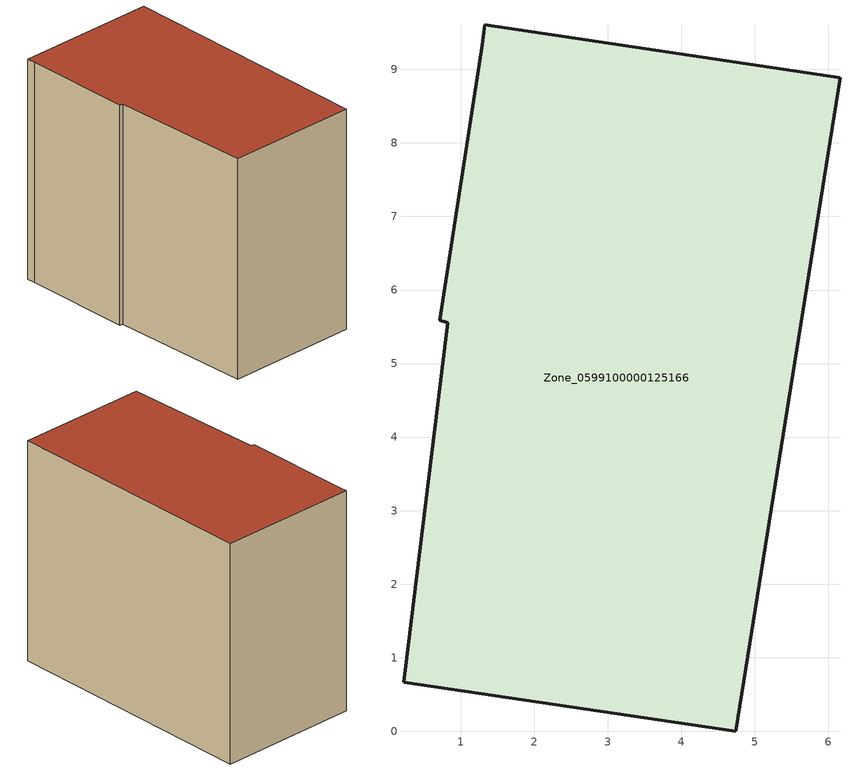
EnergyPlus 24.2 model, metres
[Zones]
Zone_0599100000125166
 floor ground (C_G): 0.83,5.56 0.72,5.59 1.29,9.33 1.33,9.61 6.16,8.89 4.74,0 0.22,0.67 z0
 wall outside (C_F): 6.16,8.89 1.33,9.61 1.29,9.33 0.72,5.59 0.83,5.56 0.22,0.67 4.74,0 6.16,8.89 z0:7.6
 roof outside (C_R): 0.72,5.59 0.83,5.56 0.22,0.67 4.74,0 6.16,8.89 1.33,9.61 1.29,9.33 z7.6
[BUILDING]
Pand.0599100000125166: North Axis=0; Terrain=City; Loads Convergence Tolerance Value=0.04; Temperature Convergence Tolerance Value=0.4; Solar Distribution=FullExterior; Maximum Number of Warmup Days=25; Minimum Number of Warmup Days=1
[Site:Location]
Rotterdam.The.Hague.AP_ZH_NLD Design_Conditions: Latitude=51.96; Longitude=4.45; Time Zone=1; Elevation=-4.5
[SITE:GROUNDTEMPERATURE:BUILDINGSURFACE]
18, 18, 18, 18, 18, 18, 18, 18, 18, 18, 18, 18
[MATERIAL] Thermal Absorptance=0.9; Solar Absorptance=0.7; Visible Absorptance=0.7
Name | Roughness | Thickness | Conductivity | Density | Specific Heat
G.TC.1946-1964 | MediumSmooth | 0.15 | 1 | 540 | 1210
F.TC.1946-1964 | Rough | 0.3 | 0.857143 | 1920 | 840
R.TC.1946-1964 | MediumRough | 0.2 | 0.235294 | 1500 | 1000
[CONSTRUCTION]
C_G: G.TC.1946-1964
C_F: F.TC.1946-1964
C_R: R.TC.1946-1964
[ZONE]
Zone_0599100000125166: Type=1; Multiplier=1; Ceiling Height=Autocalculate; Volume=Autocalculate; Floor Area=autocalculate; Part of Total Floor Area=Yes
[ZONEINFILTRATION:DESIGNFLOWRATE]
Infil_Zone_0599100000125166: Zone or ZoneList or Space or SpaceList=Zone_0599100000125166; Schedule=AlwaysOn; Design Flow Rate Calculation Method=Flow/Area; Flow Rate per Floor Area=0.003; Constant Term Coefficient=1; Temperature Term Coefficient=0; Velocity Term Coefficient=0; Velocity Squared Term Coefficient=0
[HVACTEMPLATE:ZONE:IDEALLOADSAIRSYSTEM]
Zone_0599100000125166: Maximum Heating Supply Air Temperature=50; Minimum Cooling Supply Air Temperature=13; Maximum Heating Supply Air Humidity Ratio=0.0156; Minimum Cooling Supply Air Humidity Ratio=0.0077; Heating Limit=NoLimit; Cooling Limit=NoLimit; Dehumidification Control Type=ConstantSensibleHeatRatio; Cooling Sensible Heat Ratio=0.7; Dehumidification Setpoint=60; Humidification Control Type=None; Humidification Setpoint=30; Outdoor Air Method=None; Outdoor Air Flow Rate per Person=0.00944; Outdoor Air Flow Rate per Zone Floor Area=0; Outdoor Air Flow Rate per Zone=0; Demand Controlled Ventilation Type=None; Outdoor Air Economizer Type=NoEconomizer; Heat Recovery Type=None; Sensible Heat Recovery Effectiveness=0.7; Latent Heat Recovery Effectiveness=0.65
[ZONECONTROL:THERMOSTAT]
ThermostatControl_Zone_0599100000125166: Zone or ZoneList=Zone_0599100000125166; Control Type Schedule=DualSetpointControlType; Control 1=Thermostat_Zone_0599100000125166; Temperature Difference Between Cutout And Setpoint=0
[THERMOSTATSETPOINT:DUALSETPOINT]
Thermostat_Zone_0599100000125166: Heating Setpoint Temperature Schedule=HeatingSetpoint_Zone_0599100000125166; Cooling Setpoint Temperature Schedule=CoolingSetpoint_Zone_0599100000125166
[SCHEDULE:COMPACT]
HeatingSetpoint_Zone_0599100000125166: Through: 12/31, For: AllDays, Until: 24:00, 21
CoolingSetpoint_Zone_0599100000125166: Through: 12/31, For: AllDays, Until: 24:00, 24
DualSetpointControlType: Through: 12/31, For: AllDays, Until: 24:00, 4
AlwaysOn: Through: 12/31, For: AllDays, Until: 24:00, 1
